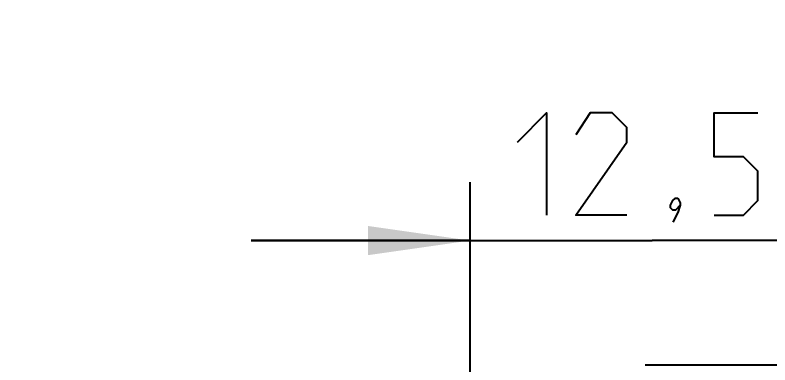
# Model space of a CAD drawing. Header units: millimetres. Extents: x 0 to 594, y 0 to 420.
# Drawn here: x 450.95 to 476.84, y 271.01 to 283 of the extents above; entities that cross this region are included whole.
import ezdxf

# ---------------------------------------------------------------- set-up
doc = ezdxf.new("R2010")
doc.units = ezdxf.units.MM
doc.header["$LTSCALE"] = 32.67
doc.layers.get('0').update_dxf_attribs({"linetype": 'CONTINUOUS'})
doc.layers.add('ZEICHNUNGSBEMASSUNGEN', color=7, linetype='CONTINUOUS')
doc.styles.get("Standard").update_dxf_attribs({"font": 'txt', "width": 0.7})
doc.dimstyles.new('DIMSTYLE_6', dxfattribs={"dimtxt": 3.5, "dimasz": 3.5, "dimexe": 2, "dimexo": 0, "dimgap": 0.875, "dimtad": 1, "dimdec": 3, "dimtxsty": 'STANDARD', "dimblk": '_FILLED', "dimblk1": '_FILLED', "dimblk2": '_FILLED', "dimcen": 0.09, "dimadec": 0, "dimazin": 0, "dimtp": 0.2, "dimtm": 0.2, "dimtfac": 1, "dimtdec": 3, "dimtofl": 0, "dimtmove": 0, "dimatfit": 3, "dimldrblk": '_FILLED', "dimfxl": 1, "dimtolj": 1, "dimarcsym": 0})
doc.dimstyles.new('DIMSTYLE_7', dxfattribs={"dimtxt": 3.5, "dimasz": 3.5, "dimexe": 2, "dimexo": 0, "dimgap": 0.875, "dimtad": 1, "dimdec": 1, "dimtxsty": 'STANDARD', "dimblk": '_FILLED', "dimblk1": '_FILLED', "dimblk2": '_FILLED', "dimcen": 0.09, "dimadec": 0, "dimazin": 0, "dimtp": 0.1, "dimtm": 0.1, "dimtfac": 1, "dimtdec": 1, "dimtofl": 0, "dimtmove": 0, "dimatfit": 3, "dimldrblk": '_FILLED', "dimfxl": 1, "dimtolj": 1, "dimarcsym": 0})

# ---------------------------------------------------------------- blocks, each defined once
blk = doc.blocks.new('_FILLED')
at = {"color": 0, "linetype": 'BYBLOCK'}
blk.add_solid([(0, 0), (-1, 0.1429), (-1, -0.1429)], dxfattribs=at)
blk = doc.blocks.new('*D8')
at = {"layer": 'ZEICHNUNGSBEMASSUNGEN', "color": 2, "linetype": 'CONTINUOUS'}
for p, q in [((466.552, 264.708), (466.552, 277.273)), ((479.052, 264.708), (479.052, 277.273)), ((466.552, 275.273), (459.052, 275.273)), ((459.052, 275.273), (472.802, 275.273)), ((486.552, 275.273), (472.802, 275.273)), ((479.052, 275.273), (486.552, 275.273))]:
    blk.add_line(p, q, dxfattribs=at)
at = {"layer": 'ZEICHNUNGSBEMASSUNGEN', "color": 2, "linetype": 'CONTINUOUS', "xscale": 3.5, "yscale": 3.5, "zscale": 3.5}
blk.add_blockref('_FILLED', (466.552, 275.273), dxfattribs=at)
at = {"layer": 'ZEICHNUNGSBEMASSUNGEN', "color": 2, "linetype": 'CONTINUOUS', "xscale": 3.5, "yscale": 3.5, "zscale": 3.5, "rotation": 180}
blk.add_blockref('_FILLED', (479.052, 275.273), dxfattribs=at)
blk = doc.blocks.new('*D9')
at = {"layer": 'ZEICHNUNGSBEMASSUNGEN', "color": 2, "linetype": 'CONTINUOUS'}
for p, q in [((495.803, 271.011), (495.803, 283.002)), ((495.803, 283.002), (495.803, 268.144)), ((473.052, 271.011), (497.803, 271.011)), ((495.803, 257.777), (495.803, 268.144)), ((495.803, 265.277), (495.803, 257.777))]:
    blk.add_line(p, q, dxfattribs=at)
at = {"layer": 'ZEICHNUNGSBEMASSUNGEN', "color": 2, "linetype": 'CONTINUOUS', "xscale": 3.5, "yscale": 3.5, "zscale": 3.5}
for p, rotation in [((495.803, 271.011), 270), ((495.803, 265.277), 90)]:
    blk.add_blockref('_FILLED', p, dxfattribs=dict(at, rotation=rotation))

msp = doc.modelspace()

# ---------------------------------------------------------------- linework, layer by layer
at = {"color": 7, "linetype": 'CONTINUOUS'}
msp.add_line((472.5522, 271.0106), (473.0522, 271.0106), dxfattribs=at)
at = {"layer": 'ZEICHNUNGSBEMASSUNGEN', "color": 2, "linetype": 'CONTINUOUS'}
for points in [[(468.1772, 278.6484), (469.1772, 279.6484), (469.1772, 276.1484)], [(471.9272, 276.1484), (470.1772, 276.1484), (471.9272, 278.6484), (471.9272, 279.1484), (471.4272, 279.6484), (470.6772, 279.6484), (470.1772, 278.8984)], [(474.9273, 276.1484), (475.9272, 276.1484), (476.4272, 276.6484), (476.4272, 277.6484), (475.9272, 278.1484), (474.9273, 278.1484), (474.9273, 279.6484), (476.4272, 279.6484)], [(473.6773, 276.7318), (473.7606, 276.5651), (473.7606, 276.4817), (473.5939, 276.3151), (473.5106, 276.3151), (473.4272, 276.3984), (473.4272, 276.4817), (473.5106, 276.6484), (473.5939, 276.7318), (473.6773, 276.7318)], [(473.7606, 276.4817), (473.6773, 276.2317), (473.5106, 275.8984)]]:
    msp.add_lwpolyline(points, dxfattribs=at)

# ---------------------------------------------------------------- dimensions: what is measured, and where the dimension line sits
dim = msp.add_linear_dim(base=(495.8035, 271.0106), p1=(404.8022, 265.277), p2=(473.0522, 271.0106), angle=90, dimstyle='DIMSTYLE_7', dxfattribs=at)
dim.commit()
dim.dimension.update_dxf_attribs({"geometry": '*D9', "text_midpoint": (495.8035, 275.7523), "dimtype": 160})
dim = msp.add_linear_dim(base=(479.0522, 275.2734), p1=(466.5522, 264.7078), p2=(479.0522, 264.7078), dimstyle='DIMSTYLE_6', dxfattribs=at)
dim.commit()
dim.dimension.update_dxf_attribs({"geometry": '*D8', "text_midpoint": (468.1772, 275.2734), "dimtype": 160})

doc.saveas('drawing.dxf')
